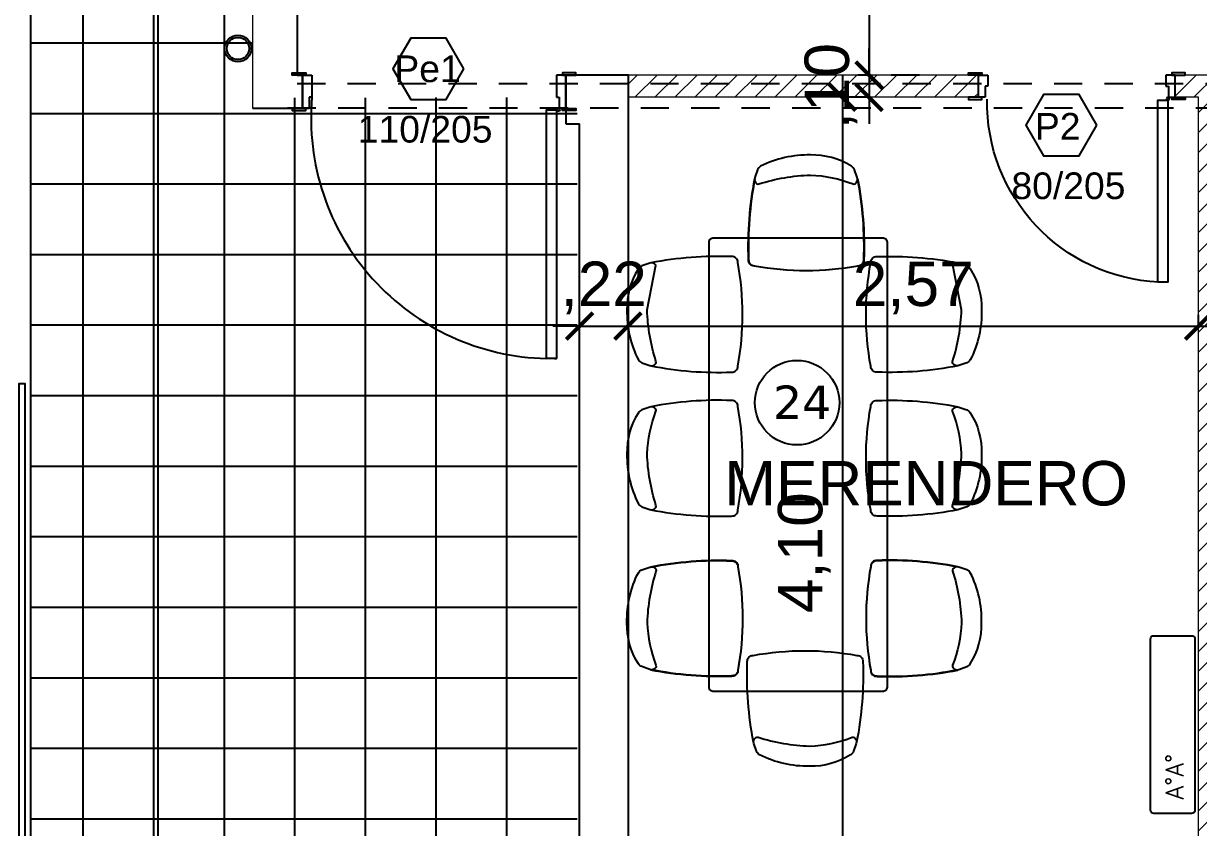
# Model space of a CAD drawing. Header units: metres. Extents: x 1166 to 1459, y -137 to 62.
# Drawn here: x 1264.77 to 1270.05, y -36.9 to -33.29 of the extents above; entities that cross this region are included whole.
import ezdxf

# ---------------------------------------------------------------- set-up
doc = ezdxf.new("R2010")
doc.units = ezdxf.units.M
doc.header["$LTSCALE"] = 0.508
doc.header["$PDMODE"] = 1
doc.header["$PDSIZE"] = -2
doc.linetypes.add('HIDDEN', pattern=[0.375, 0.25, -0.125])
doc.layers.get('0').update_dxf_attribs({"color": 9})
doc.layers.get('Defpoints').update_dxf_attribs({"color": 9})
for name, color, linetype in [('1-PROY', 9, 'HIDDEN'), ('2-Desig-Carp', 9, 'Continuous'), ('2-texto', 9, 'Continuous'), ('3-muros', 9, 'Continuous'), ('3-tabiques', 9, 'Continuous'), ('4-carpinterias', 9, 'Continuous'), ('7-equipamiento', 9, 'Continuous'), ('7-Muebles', 9, 'Continuous'), ('8-cotas-100', 9, 'Continuous'), ('9-Hatch', 9, 'Continuous'), ('9-PISOS', 9, 'Continuous'), ('a-aacond', 9, 'Continuous'), ('arq carpinterias', 9, 'Continuous'), ('instalación', 9, 'Continuous')]:
    doc.layers.add(name, color=color, linetype=linetype)
doc.styles.add('ROMANS', font='romans')
doc.styles.add('swiss', font='swissel.ttf')
doc.dimstyles.new('dim-100', dxfattribs={"dimtxt": 0.2, "dimasz": 0.12, "dimexe": 0.05, "dimexo": 0, "dimgap": 0.05, "dimtad": 1, "dimzin": 4, "dimtxsty": 'swiss', "dimblk": 'ARCHTICK', "dimcen": 0.5, "dimdle": 0.1, "dimclrd": 256, "dimclre": 252, "dimclrt": 256, "dimadec": 0, "dimazin": 0, "dimtfac": 1, "dimtix": 1, "dimtmove": 2, "dimatfit": 3, "dimldrblk": 'OPEN30', "dimfxl": 0.05, "dimtolj": 1, "dimtzin": 0, "dimarcsym": 0})

# ---------------------------------------------------------------- blocks, each defined once
blk = doc.blocks.new('P70 10CM')
at = {"color": 252}
blk.add_arc((374.8631, -245.4483), 0.8098, 2.6514, 91.0609, dxfattribs=at)
at = {"layer": '4-carpinterias'}
for p, q in [((374.8403, -244.6001), (374.7403, -244.6001)), ((374.7403, -244.6001), (374.7403, -244.6421)), ((374.7403, -244.6421), (374.7903, -244.6421)), ((374.7903, -244.6421), (374.7903, -244.6301)), ((374.7903, -244.6301), (374.8403, -244.6301)), ((374.8403, -244.6301), (374.8403, -244.6001)), ((374.7403, -245.4841), (374.7403, -245.4421)), ((374.7403, -245.4421), (374.7903, -245.4421)), ((374.8403, -245.4841), (374.7403, -245.4841)), ((374.7903, -245.4421), (374.7903, -245.4541)), ((374.7903, -245.4541), (374.8403, -245.4541)), ((374.8403, -245.4541), (374.8403, -245.4841))]:
    blk.add_line(p, q, dxfattribs=at)
for points in [[(374.7403, -244.6151), (374.7403, -244.5541), (374.7303, -244.5541), (374.7303, -244.6151)], [(374.8403, -244.6151), (374.8403, -244.5541), (374.8503, -244.5541), (374.8503, -244.6151)], [(375.6719, -245.4062), (374.8529, -245.4062), (374.8529, -245.4512), (375.6719, -245.4512)], [(374.7403, -245.4691), (374.7403, -245.5301), (374.7303, -245.5301), (374.7303, -245.4691)], [(374.8403, -245.4691), (374.8403, -245.5301), (374.8503, -245.5301), (374.8503, -245.4691)]]:
    blk.add_lwpolyline(points, close=True, dxfattribs=at)
blk.add_circle((374.8469, -245.4517), 0.006, dxfattribs=at)
blk.add_arc((374.7637, -245.4467), 0.9082, 359.7162, 0.2838, dxfattribs=at)
blk = doc.blocks.new('6sillas')
at = {"layer": '7-Muebles', "ltscale": 10}
for points in [[(2503.1952, 548.4192, 0.082164), (2503.0036, 548.3792, -0.246852), (2502.9938, 548.3804, -0.342138), (2502.985, 548.4076), (2502.9976, 548.4425, -0.167206), (2503.0106, 548.4586, -0.147183), (2503.1952, 548.5097, -0.122157), (2503.4203, 548.4586, -0.167206), (2503.4333, 548.4425), (2503.4459, 548.4076, -0.342138), (2503.4371, 548.3804, -0.246852), (2503.4272, 548.3792, 0.068295)], [(2502.5159, 547.8124), (2502.5547, 548.0138, 0.342138), (2502.5275, 548.0227), (2502.4926, 548.0101, 0.167206), (2502.4765, 547.9971, 0.147183), (2502.4254, 547.8124, 0.122157), (2502.4765, 547.5873, 0.167206), (2502.4926, 547.5743), (2502.5275, 547.5618, 0.342138), (2502.5547, 547.5706, 0.246852), (2502.5558, 547.5804, -0.068295)], [(2503.9304, 547.8124), (2503.8916, 548.0138, -0.342138), (2503.9188, 548.0227), (2503.9537, 548.0101, -0.167206), (2503.9698, 547.9971, -0.147183), (2504.0209, 547.8124, -0.122157), (2503.9698, 547.5873, -0.167206), (2503.9537, 547.5743), (2503.9188, 547.5618, -0.342138), (2503.8916, 547.5706, -0.246852), (2503.8904, 547.5804, 0.068295)], [(2502.5159, 547.1648, -0.082164), (2502.5558, 547.3563, 0.246852), (2502.5547, 547.3662, 0.342138), (2502.5275, 547.375), (2502.4926, 547.3624, 0.167206), (2502.4765, 547.3494, 0.147183), (2502.4254, 547.1648, 0.122157), (2502.4765, 546.9397, 0.167206), (2502.4926, 546.9267), (2502.5275, 546.9141, 0.342138), (2502.5547, 546.9229, 0.246852), (2502.5558, 546.9327, -0.068295)], [(2503.9304, 547.1648, 0.082164), (2503.8904, 547.3563, -0.246852), (2503.8916, 547.3662, -0.342138), (2503.9188, 547.375), (2503.9537, 547.3624, -0.167206), (2503.9698, 547.3494, -0.147183), (2504.0209, 547.1648, -0.122157), (2503.9698, 546.9397, -0.167206), (2503.9537, 546.9267), (2503.9188, 546.9141, -0.342138), (2503.8916, 546.9229, -0.246852), (2503.8904, 546.9327, 0.068295)], [(2502.5159, 546.4044, 0.082164), (2502.5558, 546.2128, -0.246852), (2502.5547, 546.203, -0.342138), (2502.5275, 546.1942), (2502.4926, 546.2068, -0.167206), (2502.4765, 546.2198, -0.147183), (2502.4254, 546.4044, -0.122157), (2502.4765, 546.6295, -0.167206), (2502.4926, 546.6425), (2502.5275, 546.6551, -0.342138), (2502.5547, 546.6463, -0.246852), (2502.5558, 546.6365, 0.068295)], [(2503.9304, 546.4044, -0.082164), (2503.8904, 546.2128, 0.246852), (2503.8916, 546.203, 0.342138), (2503.9188, 546.1942), (2503.9537, 546.2068, 0.167206), (2503.9698, 546.2198, 0.147183), (2504.0209, 546.4044, 0.122157), (2503.9698, 546.6295, 0.167206), (2503.9537, 546.6425), (2503.9188, 546.6551, 0.342138), (2503.8916, 546.6463, 0.246852), (2503.8904, 546.6365, -0.068295)], [(2503.1994, 545.849, -0.082164), (2503.0078, 545.889, 0.246852), (2502.998, 545.8878, 0.342138), (2502.9892, 545.8606), (2503.0018, 545.8257, 0.167206), (2503.0148, 545.8096, 0.147183), (2503.1994, 545.7585, 0.122157), (2503.4245, 545.8096, 0.167206), (2503.4375, 545.8257), (2503.4501, 545.8606, 0.342138), (2503.4413, 545.8878, 0.246852), (2503.4314, 545.889, -0.068295)]]:
    blk.add_lwpolyline(points, format="xyb", close=True, dxfattribs=at)
for points in [[(2503.4454, 548.4021, -0.058105), (2503.4736, 548.0391, -0.432439), (2503.4472, 548.0109, -0.090954), (2502.9802, 548.0109, -0.432439), (2502.9537, 548.0391, -0.058105), (2502.982, 548.4021)], [(2503.4471, 548.4021, -0.058105), (2503.4754, 548.0391, -0.432439), (2503.4489, 548.0109, -0.090954), (2502.9819, 548.0109, -0.432439), (2502.9555, 548.0391, -0.058105), (2502.9837, 548.4021)], [(2502.533, 547.5605, 0.058105), (2502.896, 547.5322, 0.432439), (2502.9242, 547.5587, 0.090954), (2502.9242, 548.0257, 0.432439), (2502.896, 548.0522, 0.058105), (2502.533, 548.0239)], [(2503.9133, 547.5605, -0.058105), (2503.5503, 547.5322, -0.432439), (2503.5221, 547.5587, -0.090954), (2503.5221, 548.0257, -0.432439), (2503.5503, 548.0522, -0.058105), (2503.9133, 548.0239)], [(2502.533, 546.9128, 0.058105), (2502.896, 546.8846, 0.432439), (2502.9242, 546.911, 0.090954), (2502.9242, 547.378, 0.432439), (2502.896, 547.4045, 0.058105), (2502.533, 547.3762)], [(2503.9133, 546.9128, -0.058105), (2503.5503, 546.8846, -0.432439), (2503.5221, 546.911, -0.090954), (2503.5221, 547.378, -0.432439), (2503.5503, 547.4045, -0.058105), (2503.9133, 547.3762)], [(2502.533, 546.6564, -0.058105), (2502.896, 546.6846, -0.432439), (2502.9242, 546.6581, -0.090954), (2502.9242, 546.1912, -0.432439), (2502.896, 546.1647, -0.058105), (2502.533, 546.1929)], [(2502.533, 546.6546, -0.058105), (2502.896, 546.6829, -0.432439), (2502.9242, 546.6564, -0.090954), (2502.9242, 546.1894, -0.432439), (2502.896, 546.1629, -0.058105), (2502.533, 546.1912)], [(2503.9133, 546.6564, 0.058105), (2503.5503, 546.6846, 0.432439), (2503.5221, 546.6581, 0.090954), (2503.5221, 546.1912, 0.432439), (2503.5503, 546.1647, 0.058105), (2503.9133, 546.1929)], [(2503.9133, 546.6546, 0.058105), (2503.5503, 546.6829, 0.432439), (2503.5221, 546.6564, 0.090954), (2503.5221, 546.1894, 0.432439), (2503.5503, 546.1629, 0.058105), (2503.9133, 546.1912)], [(2503.4513, 545.8661, 0.058105), (2503.4796, 546.2291, 0.432439), (2503.4531, 546.2573, 0.090954), (2502.9861, 546.2573, 0.432439), (2502.9596, 546.2291, 0.058105), (2502.9879, 545.8661)]]:
    blk.add_lwpolyline(points, format="xyb", dxfattribs=at)
at = {"layer": '7-Muebles'}
blk.add_lwpolyline([(2502.8709, 546.0941), (2503.6309, 546.0941, 0.414214), (2503.6509, 546.1141), (2503.6509, 548.1174, 0.414214), (2503.6309, 548.1374), (2502.8709, 548.1374, 0.414214), (2502.8509, 548.1174), (2502.8509, 546.1141, 0.414214)], format="xyb", close=True, dxfattribs=at)
blk = doc.blocks.new('_ARCHTICK')
at = {"color": 0, "linetype": 'ByBlock', "const_width": 0.15}
blk.add_lwpolyline([(-0.5, -0.5), (0.5, 0.5)], dxfattribs=at)
blk = doc.blocks.new('*D158')
at = {"layer": '8-cotas-100', "color": 252, "linetype": 'HIDDEN', "lineweight": -2, "transparency": 16777216}
for p, q in [((1267.2686, -34.6469), (1267.2686, -34.5969)), ((1267.4866, -34.6469), (1267.4866, -34.5969))]:
    blk.add_line(p, q, dxfattribs=at)
at = {"layer": '8-cotas-100', "linetype": 'Continuous', "lineweight": -2, "transparency": 16777216}
for p, q in [((1267.2686, -34.6469), (1267.1486, -34.6469)), ((1267.2686, -34.6469), (1267.4866, -34.6469)), ((1267.4866, -34.6469), (1267.6066, -34.6469))]:
    blk.add_line(p, q, dxfattribs=at)
at = {"layer": 'Defpoints', "color": 0, "linetype": 'Continuous', "transparency": 16777216}
for p in [(1267.2686, -34.6469), (1267.4866, -34.6469), (1267.4866, -34.6469)]:
    blk.add_point(p, dxfattribs=at)
at = {"layer": '8-cotas-100', "linetype": 'Continuous', "lineweight": -2, "transparency": 16777216, "xscale": 0.12, "yscale": 0.12, "zscale": 0.12}
blk.add_blockref('_ARCHTICK', (1267.2686, -34.6469), dxfattribs=at)
at = {"layer": '8-cotas-100', "linetype": 'Continuous', "lineweight": -2, "transparency": 16777216, "xscale": 0.12, "yscale": 0.12, "zscale": 0.12, "rotation": 180}
blk.add_blockref('_ARCHTICK', (1267.4866, -34.6469), dxfattribs=at)
at = {"layer": '8-cotas-100', "linetype": 'Continuous', "lineweight": 0, "transparency": 16777216, "insert": (1267.3776, -34.4752), "char_height": 0.2, "attachment_point": 5, "style": 'swiss'}
blk.add_mtext('\\A1;,22', dxfattribs=at)
blk = doc.blocks.new('_Open30')
at = {"color": 0, "linetype": 'ByBlock', "lineweight": -2}
for p, q in [((-1, 0.268), (0, 0)), ((0, 0), (-1, -0.268)), ((0, 0), (-1, 0))]:
    blk.add_line(p, q, dxfattribs=at)
blk = doc.blocks.new('*D159')
at = {"layer": '8-cotas-100', "color": 252, "linetype": 'HIDDEN', "lineweight": -2, "transparency": 16777216}
for p, q in [((1267.4866, -34.6469), (1267.4866, -34.5969)), ((1270.0536, -34.6469), (1270.0536, -34.5969))]:
    blk.add_line(p, q, dxfattribs=at)
at = {"layer": '8-cotas-100', "linetype": 'Continuous', "lineweight": -2, "transparency": 16777216}
blk.add_line((1267.3866, -34.6469), (1270.1536, -34.6469), dxfattribs=at)
at = {"layer": 'Defpoints', "color": 0, "linetype": 'Continuous', "transparency": 16777216}
for p in [(1267.4866, -34.6469), (1270.0536, -34.6469), (1270.0536, -34.6469)]:
    blk.add_point(p, dxfattribs=at)
at = {"layer": '8-cotas-100', "linetype": 'Continuous', "lineweight": -2, "transparency": 16777216, "xscale": 0.12, "yscale": 0.12, "zscale": 0.12, "rotation": 180}
blk.add_blockref('_ARCHTICK', (1267.4866, -34.6469), dxfattribs=at)
at = {"layer": '8-cotas-100', "linetype": 'Continuous', "lineweight": -2, "transparency": 16777216, "xscale": 0.12, "yscale": 0.12, "zscale": 0.12}
blk.add_blockref('_ARCHTICK', (1270.0536, -34.6469), dxfattribs=at)
at = {"layer": '8-cotas-100', "linetype": 'Continuous', "lineweight": 0, "transparency": 16777216, "insert": (1268.7701, -34.4752), "char_height": 0.2, "attachment_point": 5, "style": 'swiss'}
blk.add_mtext('\\A1;2,57', dxfattribs=at)
blk = doc.blocks.new('*D173')
at = {"layer": '8-cotas-100', "linetype": 'Continuous', "lineweight": -2, "transparency": 16777216}
blk.add_line((1268.5715, -31.5066), (1268.5715, -33.6171), dxfattribs=at)
at = {"layer": '8-cotas-100', "color": 252, "linetype": 'HIDDEN', "lineweight": -2, "transparency": 16777216}
for p, q in [((1268.7986, -31.6066), (1268.5215, -31.6066)), ((1268.7986, -33.5171), (1268.5215, -33.5171))]:
    blk.add_line(p, q, dxfattribs=at)
at = {"layer": 'Defpoints', "color": 0, "linetype": 'Continuous', "transparency": 16777216}
for p in [(1268.7986, -31.6066), (1268.5715, -33.5171), (1268.7986, -33.5171)]:
    blk.add_point(p, dxfattribs=at)
at = {"layer": '8-cotas-100', "linetype": 'Continuous', "lineweight": -2, "transparency": 16777216, "xscale": 0.12, "yscale": 0.12, "zscale": 0.12}
for p, rotation in [((1268.5715, -31.6066), 90), ((1268.5715, -33.5171), 270)]:
    blk.add_blockref('_ARCHTICK', p, dxfattribs=dict(at, rotation=rotation))
at = {"layer": '8-cotas-100', "linetype": 'Continuous', "lineweight": 0, "transparency": 16777216, "insert": (1268.3999, -32.5619), "char_height": 0.2, "attachment_point": 5, "rotation": 90, "style": 'swiss'}
blk.add_mtext('\\A1;1,91', dxfattribs=at)
blk = doc.blocks.new('*D265')
at = {"layer": '8-cotas-100', "lineweight": -2, "transparency": 16777216}
for p, q in [((1268.5715, -33.5171), (1268.5715, -33.3971)), ((1268.5715, -33.5171), (1268.5715, -33.6171)), ((1268.5715, -33.6171), (1268.5715, -33.7371))]:
    blk.add_line(p, q, dxfattribs=at)
at = {"layer": '8-cotas-100', "color": 252, "linetype": 'HIDDEN', "lineweight": -2, "transparency": 16777216}
for p, q in [((1268.5715, -33.5171), (1268.5215, -33.5171)), ((1268.5715, -33.6171), (1268.5215, -33.6171))]:
    blk.add_line(p, q, dxfattribs=at)
at = {"layer": 'Defpoints', "color": 0, "transparency": 16777216}
for p in [(1268.5715, -33.5171), (1268.5715, -33.6171), (1268.5715, -33.6171)]:
    blk.add_point(p, dxfattribs=at)
at = {"layer": '8-cotas-100', "lineweight": -2, "transparency": 16777216, "xscale": 0.12, "yscale": 0.12, "zscale": 0.12}
for p, rotation in [((1268.5715, -33.5171), 270), ((1268.5715, -33.6171), 90)]:
    blk.add_blockref('_ARCHTICK', p, dxfattribs=dict(at, rotation=rotation))
at = {"layer": '8-cotas-100', "lineweight": 0, "transparency": 16777216, "insert": (1268.3999, -33.5671), "char_height": 0.2, "attachment_point": 5, "rotation": 90, "style": 'swiss'}
blk.add_mtext('\\A1;,10', dxfattribs=at)
blk = doc.blocks.new('*D266')
at = {"layer": '8-cotas-100', "lineweight": -2, "transparency": 16777216}
blk.add_line((1268.4515, -33.5171), (1268.4515, -37.8171), dxfattribs=at)
at = {"layer": '8-cotas-100', "color": 252, "linetype": 'HIDDEN', "lineweight": -2, "transparency": 16777216}
for p, q in [((1268.5715, -33.6171), (1268.4015, -33.6171)), ((1268.3372, -37.7171), (1268.5015, -37.7171))]:
    blk.add_line(p, q, dxfattribs=at)
at = {"layer": 'Defpoints', "color": 0, "transparency": 16777216}
for p in [(1268.5715, -33.6171), (1268.3372, -37.7171), (1268.4515, -37.7171)]:
    blk.add_point(p, dxfattribs=at)
at = {"layer": '8-cotas-100', "lineweight": -2, "transparency": 16777216, "xscale": 0.12, "yscale": 0.12, "zscale": 0.12}
for p, rotation in [((1268.4515, -33.6171), 90), ((1268.4515, -37.7171), 270)]:
    blk.add_blockref('_ARCHTICK', p, dxfattribs=dict(at, rotation=rotation))
at = {"layer": '8-cotas-100', "lineweight": 0, "transparency": 16777216, "insert": (1268.2799, -35.6671), "char_height": 0.2, "attachment_point": 5, "rotation": 90, "style": 'swiss'}
blk.add_mtext('\\A1;4,10', dxfattribs=at)
blk = doc.blocks.new('SPLIT')
blk.add_lwpolyline([(-0.015, -0.35), (-0.185, -0.35, -0.414214), (-0.2, -0.335), (-0.2, 0.435, -0.414214), (-0.185, 0.45), (-0.015, 0.45, -0.414214), (0, 0.435), (0, -0.335, -0.414214)], format="xyb", close=True)
at = {"color": 2, "style": 'ROMANS'}
blk.add_text('A%%DA%%D', height=0.08, rotation=90, dxfattribs=at).set_placement((-0.0515, -0.2877))
blk = doc.blocks.new('*D387')
at = {"layer": '8-cotas-100', "lineweight": -2, "transparency": 16777216}
blk.add_line((1265.3723, -23.0936), (1265.3723, -38.0171), dxfattribs=at)
at = {"layer": '8-cotas-100', "color": 252, "lineweight": -2, "transparency": 16777216}
for p, q in [((1265.7986, -23.1936), (1265.3223, -23.1936)), ((1265.7986, -37.9171), (1265.3223, -37.9171))]:
    blk.add_line(p, q, dxfattribs=at)
at = {"layer": 'Defpoints', "color": 0, "transparency": 16777216}
for p in [(1265.7986, -23.1936), (1265.3723, -37.9171), (1265.7986, -37.9171)]:
    blk.add_point(p, dxfattribs=at)
at = {"layer": '8-cotas-100', "lineweight": -2, "transparency": 16777216, "xscale": 0.12, "yscale": 0.12, "zscale": 0.12}
for p, rotation in [((1265.3723, -23.1936), 90), ((1265.3723, -37.9171), 270)]:
    blk.add_blockref('_ARCHTICK', p, dxfattribs=dict(at, rotation=rotation))
at = {"layer": '8-cotas-100', "transparency": 16777216, "insert": (1265.2006, -30.5554), "char_height": 0.2, "attachment_point": 5, "rotation": 90, "style": 'swiss'}
blk.add_mtext('\\A1;14,72', dxfattribs=at)
blk = doc.blocks.new('PUERTA EMERG')
for p, q in [((354.0907, -229.6951), (354.2407, -229.6951)), ((354.0907, -229.7251), (354.0907, -229.6951)), ((354.1407, -229.7251), (354.0907, -229.7251)), ((354.1407, -229.7371), (354.1407, -229.7251)), ((354.2407, -229.7371), (354.1407, -229.7371)), ((354.2407, -229.6951), (354.2407, -229.7371)), ((354.1407, -230.8491), (354.0907, -230.8491)), ((354.0907, -230.8491), (354.0907, -230.8791)), ((354.2407, -230.8371), (354.1407, -230.8371)), ((354.1407, -230.8371), (354.1407, -230.8491)), ((354.2407, -230.8791), (354.2407, -230.8371)), ((354.0907, -230.8791), (354.2407, -230.8791))]:
    blk.add_line(p, q)
for points in [[(354.0907, -229.7101), (354.0907, -229.6491), (354.0807, -229.6491), (354.0807, -229.7101)], [(354.2407, -229.7101), (354.2407, -229.6491), (354.2507, -229.6491), (354.2507, -229.7101)], [(352.9651, -230.7926), (354.0841, -230.7926), (354.0841, -230.8376), (352.9651, -230.8376)], [(354.0907, -230.8641), (354.0907, -230.9251), (354.0807, -230.9251), (354.0807, -230.8641)], [(354.2407, -230.8641), (354.2407, -230.9251), (354.2507, -230.9251), (354.2507, -230.8641)]]:
    blk.add_lwpolyline(points, close=True)
blk.add_circle((354.0842, -230.8467), 0.006)
at = {"color": 252}
blk.add_arc((354.0474, -230.8156), 1.0825, 85.0526, 178.7845, dxfattribs=at)
blk.add_arc((353.8733, -230.8331), 0.9082, 179.7162, 180.2838)

msp = doc.modelspace()

# ---------------------------------------------------------------- hatches: boundary and pattern name
at = {"layer": '3-tabiques', "linetype": 'Continuous', "lineweight": 0}
h = msp.add_hatch(dxfattribs=at)
h.set_pattern_fill('ANSI31', color=256, scale=0.02)
h.set_pattern_definition([(45, (1270.15361, -37.71712), (-0.0449013, 0.0449013), [])])
h.paths.add_polyline_path([(1270.1536, -33.665), (1270.0536, -33.665), (1270.0536, -37.7171), (1270.1536, -37.7171), (1270.1536, -35.9073)])
h.paths.add_polyline_path([(1270.1536, -33.555), (1269.9483, -33.555), (1269.9483, -33.6171), (1269.9943, -33.6171), (1270.0536, -33.6171), (1270.0536, -33.665), (1270.1536, -33.665)])
h.paths.add_polyline_path([(1270.1536, -33.5171), (1269.9483, -33.5171), (1269.9483, -33.555), (1270.1536, -33.555)])
h.paths.add_polyline_path([(1267.0244, -34.669), (1267.5731, -34.669), (1267.5731, -34.2408), (1267.0244, -34.2408)], flags=9)
h.paths.add_polyline_path([(1268.5937, -33.8513), (1268.5937, -33.3027), (1268.1655, -33.3027), (1268.1655, -33.8513)], flags=9)
h.paths.add_polyline_path([(1267.4886, -33.555), (1267.4886, -33.6171), (1269.0628, -33.6171), (1269.0628, -33.555)])
h.paths.add_polyline_path([(1267.4886, -33.5171), (1267.4886, -33.555), (1269.0628, -33.555), (1269.0628, -33.5171)])
at = {"layer": '9-Hatch'}
h = msp.add_hatch(dxfattribs=at)
h.set_pattern_fill('NET', color=256, scale=0.1)
h.set_pattern_definition([(0, (1267.2586, -37.81712), (0, 0.3175), []), (90, (1267.2586, -37.81712), (-0.3175, 0), [])])
h.paths.add_polyline_path([(1264.7986, -19.4305), (1264.7986, -37.8171), (1267.1826, -37.8121), (1267.1826, -37.7171), (1267.2586, -37.7171), (1267.2586, -33.6171), (1265.7986, -33.6201), (1265.7986, -19.4147)])

# ---------------------------------------------------------------- linework, layer by layer
at = {"layer": '1-PROY'}
for p, q in [((1265.9986, -33.555), (1275.9036, -33.555)), ((1265.9553, -33.665), (1275.9036, -33.665))]:
    msp.add_line(p, q, dxfattribs=at)
at = {"layer": '2-texto'}
msp.add_circle((1268.2477, -34.9916), 0.1901, dxfattribs=at)
at = {"layer": '3-muros', "linetype": 'Continuous', "lineweight": 0}
msp.add_line((1265.7986, -33.6671), (1265.7986, -23.2092), dxfattribs=at)
at = {"layer": '3-muros'}
for p, q in [((1265.9986, -23.2092), (1265.9986, -33.5171)), ((1265.9986, -33.5171), (1266.0228, -33.5171)), ((1266.0228, -33.5171), (1266.0228, -33.6671)), ((1267.4886, -33.5171), (1267.2068, -33.5171)), ((1267.2068, -33.5171), (1267.2068, -33.7371)), ((1267.4886, -37.7171), (1267.4886, -33.5171)), ((1266.0228, -33.6671), (1265.7986, -33.6671)), ((1267.2068, -33.7371), (1267.2686, -33.7371)), ((1267.2686, -37.7171), (1267.2686, -33.7371))]:
    msp.add_line(p, q, dxfattribs=at)
at = {"layer": '3-tabiques', "linetype": 'Continuous', "lineweight": 0}
for p, q in [((1269.1063, -33.5171), (1267.2068, -33.5171)), ((1269.0628, -33.5171), (1269.0628, -33.6171)), ((1271.7269, -33.5171), (1269.9063, -33.5171)), ((1269.9483, -33.5171), (1269.9483, -33.6171)), ((1269.0943, -33.6171), (1267.4886, -33.6171)), ((1270.0536, -33.6171), (1269.9183, -33.6171)), ((1270.0536, -37.7171), (1270.0536, -33.6171))]:
    msp.add_line(p, q, dxfattribs=at)
at = {"layer": '4-carpinterias', "flags": 128}
msp.add_lwpolyline([(1264.7486, -37.8171), (1264.7486, -34.9046), (1264.7736, -34.9046), (1264.7736, -37.8171)], close=True, dxfattribs=at)
at = {"layer": '9-PISOS', "flags": 128}
msp.add_lwpolyline([(1264.7986, -19.4226), (1264.7986, -37.8171), (1265.7986, -37.8171)], dxfattribs=at)
at = {"layer": 'arq carpinterias'}
for points in [[(1266.7484, -33.4884), (1266.6687, -33.3504), (1266.5093, -33.3504), (1266.4296, -33.4884), (1266.5093, -33.6265), (1266.6687, -33.6265)], [(1269.596, -33.7429), (1269.5163, -33.6048), (1269.3569, -33.6048), (1269.2772, -33.7429), (1269.3569, -33.8809), (1269.5163, -33.8809)]]:
    msp.add_lwpolyline(points, close=True, dxfattribs=at)
at = {"layer": 'instalación'}
for radius in [0.06, 0.05]:
    msp.add_circle((1265.7322, -33.3976), radius, dxfattribs=at)

# ---------------------------------------------------------------- block references
at = {"layer": '4-carpinterias', "rotation": 89.99999999999999}
msp.add_blockref('PUERTA EMERG', (1036.3277, -387.7579), dxfattribs=at)
at = {"layer": '4-carpinterias', "xscale": -1, "rotation": 90}
msp.add_blockref('P70 10CM', (1024.4642, 341.2232), dxfattribs=at)
at = {"layer": '7-equipamiento', "xscale": -1}
msp.add_blockref('6sillas', (3771.5033, -582.3864), dxfattribs=at)
at = {"layer": 'a-aacond'}
msp.add_blockref('SPLIT', (1270.0378, -36.4903), dxfattribs=at)

# ---------------------------------------------------------------- texts
at = {"layer": '2-Desig-Carp', "char_height": 0.12, "width": 5.113846, "attachment_point": 3, "style": 'swiss'}
for s, insert in [('Pe1', (1266.7341, -33.4289)), ('\\pi-0.36,l0.48,t0.48;{\\fArial|b0|i0|c0|p34;110/205}', (1266.8773, -33.701)), ('P2', (1269.5228, -33.6877)), ('\\pi-0.36,l0.48,t0.48;{\\fArial|b0|i0|c0|p34;80/205}', (1269.7249, -33.9554))]:
    msp.add_mtext(s, dxfattribs=dict(at, insert=insert))
at = {"layer": '2-texto', "style": 'swiss'}
for s, insert, char_height, width, attachment_point in [('{\\fVerdana|b0|i0|c0|p34;24}', (1268.1397, -35.0644), 0.15, 0.294755, 7), ('\\pi0.29313;{\\fArial|b0|i0|c0|p34;MERENDERO}', (1267.627, -35.2542), 0.2, 2.369214, 1)]:
    msp.add_mtext(s, dxfattribs=dict(at, insert=insert, char_height=char_height, width=width, attachment_point=attachment_point))

# ---------------------------------------------------------------- dimensions: what is measured, and where the dimension line sits
at = {"layer": '8-cotas-100'}
dim = msp.add_linear_dim(base=(1265.3723, -37.9171), p1=(1265.7986, -23.1936), p2=(1265.7986, -37.9171), angle=90, dimstyle='dim-100', dxfattribs=at)
dim.commit()
dim.dimension.update_dxf_attribs({"geometry": '*D387', "text_midpoint": (1265.2006, -30.5554)})
at = {"layer": '8-cotas-100', "linetype": 'Continuous', "lineweight": 0}
dim = msp.add_linear_dim(base=(1268.5715, -33.5171), p1=(1268.7986, -31.6066), p2=(1268.7986, -33.5171), angle=90, dimstyle='dim-100', dxfattribs=at)
dim.commit()
dim.dimension.update_dxf_attribs({"geometry": '*D173', "text_midpoint": (1268.3999, -32.5619)})
at = {"layer": '8-cotas-100', "lineweight": 0}
for base, p1, p2, picture, middle in [((1268.5715, -33.6171), (1268.5715, -33.5171), (1268.5715, -33.6171), '*D265', (1268.3999, -33.5671)), ((1268.4515, -37.7171), (1268.5715, -33.6171), (1268.3372, -37.7171), '*D266', (1268.2799, -35.6671))]:
    dim = msp.add_linear_dim(base=base, p1=p1, p2=p2, angle=90, dimstyle='dim-100', dxfattribs=at)
    dim.commit()
    dim.dimension.update_dxf_attribs({"geometry": picture, "text_midpoint": middle})
at = {"layer": '8-cotas-100', "linetype": 'Continuous', "lineweight": 0}
for base, p1, p2, picture, middle in [((1267.4866, -34.6469), (1267.2686, -34.6469), (1267.4866, -34.6469), '*D158', (1267.3776, -34.4752)), ((1270.0536, -34.6469), (1267.4866, -34.6469), (1270.0536, -34.6469), '*D159', (1268.7701, -34.4752))]:
    dim = msp.add_linear_dim(base=base, p1=p1, p2=p2, dimstyle='dim-100', dxfattribs=at)
    dim.commit()
    dim.dimension.update_dxf_attribs({"geometry": picture, "text_midpoint": middle})

doc.saveas('drawing.dxf')
